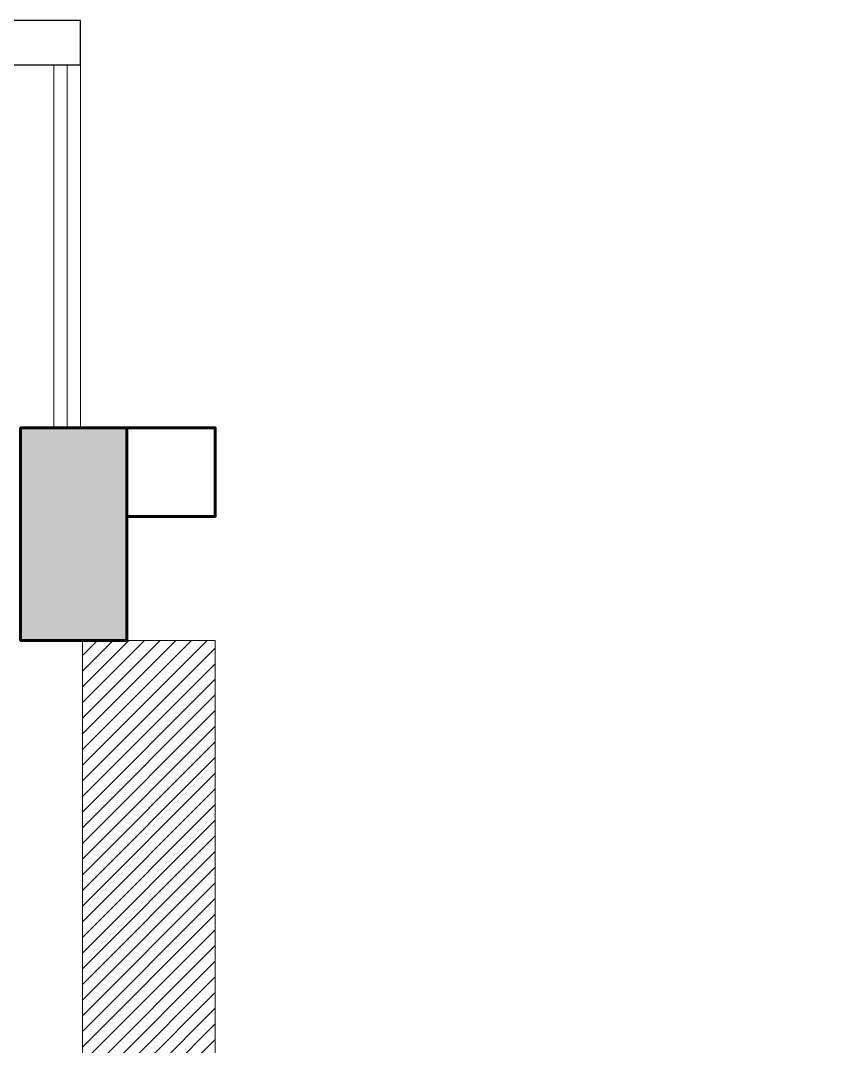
# Model space of a CAD drawing. Header units: inches. Extents: x 109699 to 44449955, y -10987 to 15824140.
# Drawn here: x 196645.3 to 196737.7, y -3355.9 to -3240.1 of the extents above; entities that cross this region are included whole.
import ezdxf

# ---------------------------------------------------------------- set-up
doc = ezdxf.new("R2010")
doc.units = ezdxf.units.IN
doc.header["$LTSCALE"] = 5
doc.header["$MEASUREMENT"] = 0
for name, color, linetype, lineweight in [('@NORMAL', 7, 'Continuous', 5), ('cloumn', 253, 'Continuous', 60), ('ha', 252, 'Continuous', 5), ('Low Height wall --- 2', 252, 'Continuous', 30), ('Low Height wall--1', 252, 'Continuous', 9), ('WALL-1', 8, 'Continuous', 9)]:
    doc.layers.add(name, color=color, linetype=linetype, lineweight=lineweight)

# ---------------------------------------------------------------- blocks, each defined once
blk = doc.blocks.new('coloumn-01')
at = {"layer": 'ha'}
h = blk.add_hatch(dxfattribs=at)
h.set_pattern_fill('AR-CONC', color=256, scale=0.5)
h.set_pattern_definition([(49.99999999999999, (0, 0), (3.586300913003767, -0.3137606749129755), [0.375, -4.125]), (355, (0, 0), (-0.693756668065, 3.760960668500059), [0.3, -3.3]), (100.45144446, (0.298858405, -0.02614672), (2.89254423363556, 3.447199954843147), [0.3187009599999999, -3.505710559999999]), (46.18420000000001, (0, 1), (5.336206653357862, -0.8275964039653827), [0.5625, -6.1875]), (96.63563549, (0.444683725, 0.931033465), (4.673309728371142, 4.870593003872752), [0.47805171, -5.258568799999999]), (351.1841639899999, (0, 1), (4.673309725273866, 4.870593001349951), [0.45, -4.950000005]), (21, (0.5, 0.75), (2.984535260592308, -2.013094453326694), [0.375, -4.125]), (326.0000000000001, (0.5, 0.75), (1.216576659607909, 3.625750225234265), [0.3, -3.3]), (71.45144474, (0.74871127, 0.58224213), (4.201111883649856, 1.612655764031769), [0.31870095, -3.50571056]), (37.50000000000001, (0, 0), (0.06079927658645334, 1.664469269156557), [0, -3.26, 0, -3.35, 0, -3.3125]), (7.499999999999999, (0, 0), (1.315347687210743, 1.972058559411801), [0, -1.91, 0, -3.185, 0, -1.2625]), (327.5, (-1.115, 0), (2.669112180862045, -0.1127743586718988), [0, -1.25, 0, -3.9, 0, -5.175]), (317.5, (-1.615, 0), (2.915930846711931, 0.5005249116615886), [0, -1.625, 0, -2.59, 0, -3.675])])
h.paths.add_polyline_path([(32128.44739975178, -2546319.049243456), (32092.44739975178, -2546319.049243456), (32092.44739975178, -2546331.049243456), (32128.44739975178, -2546331.049243456)])
h.paths.add_polyline_path([(32128.44739975189, -2546617.132962178), (32098.44739975189, -2546617.132962178), (32098.44739975189, -2546629.132962178), (32128.44739975189, -2546629.132962178)])
h.paths.add_polyline_path([(31978.51966727065, -2546605.132962178), (31966.51966727065, -2546605.132962178), (31966.51966727065, -2546635.132962178), (31978.51966727065, -2546635.132962178)])
h.paths.add_polyline_path([(31821.20333333506, -2546605.132962178), (31809.20333333506, -2546605.132962178), (31809.20333333506, -2546635.132962178), (31821.20333333506, -2546635.132962178)])
h.paths.add_polyline_path([(31689.20328743063, -2546611.133238418), (31677.20328743063, -2546611.133238418), (31677.20328743063, -2546635.133238418), (31689.20328743063, -2546635.133238418)])
h.paths.add_polyline_path([(31417.20347832461, -2546611.132962178), (31405.20347832461, -2546611.132962178), (31405.20347832461, -2546635.132962178), (31417.20347832461, -2546635.132962178)])
h.paths.add_polyline_path([(31435.20347912709, -2546415.348983645), (31405.20347912709, -2546415.348983645), (31405.20347912709, -2546427.348983645), (31435.20347912709, -2546427.348983645)])
h.paths.add_polyline_path([(31633.74647668525, -2546415.348983645), (31603.74647668525, -2546415.348983645), (31603.74647668525, -2546427.348983645), (31633.74647668525, -2546427.348983645)])
h.paths.add_polyline_path([(31821.20245073218, -2546319.049243455), (31809.20245073218, -2546319.049243455), (31809.20245073218, -2546349.049243455), (31821.20245073218, -2546349.049243455)])
h.paths.add_polyline_path([(31996.51966727068, -2546319.049243455), (31966.51966727068, -2546319.049243455), (31966.51966727068, -2546331.049243455), (31996.51966727068, -2546331.049243455)])
h.paths.add_polyline_path([(31581.74648750067, -2546291.049243452), (31541.74648750067, -2546291.049243452), (31541.74648750067, -2546301.049243452), (31581.74648750067, -2546301.049243452)])
h.paths.add_polyline_path([(31485.74647668505, -2546261.049243452), (31475.74647668505, -2546261.049243452), (31475.74647668505, -2546301.049243452), (31485.74647668505, -2546301.049243452)])
h.paths.add_polyline_path([(31581.74648750064, -2546206.049278549), (31521.74648750064, -2546206.049278549), (31521.74648750064, -2546216.049243455), (31581.74648750064, -2546216.049243455)])
h.paths.add_polyline_path([(31435.20347595899, -2546206.049243455), (31405.20347595899, -2546206.049243455), (31405.20347595899, -2546218.049243455), (31435.20347595899, -2546218.049243455)])
h.paths.add_polyline_path([(31435.20347912709, -2546094.049243455), (31405.20347912709, -2546094.049243455), (31405.20347912709, -2546106.049243455), (31435.20347912709, -2546106.049243455)])
h.paths.add_polyline_path([(31583.74647668522, -2546094.049243455), (31547.74647668522, -2546094.049243455), (31547.74647668522, -2546106.049243455), (31583.74647668522, -2546106.049243455)])
h.paths.add_polyline_path([(31775.41359277777, -2546094.049243455), (31763.41359277777, -2546094.049243455), (31763.41359277777, -2546124.049243455), (31775.41359277777, -2546124.049243455)])
h.paths.add_polyline_path([(32059.80123907101, -2546094.049243455), (32047.80123907101, -2546094.049243455), (32047.80123907101, -2546124.049243455), (32059.80123907101, -2546124.049243455)])
h.paths.add_polyline_path([(32058.06771510976, -2545913.633020405), (32028.06771510976, -2545913.633020405), (32028.06771510976, -2545925.633020405), (32058.06771510976, -2545925.633020405)])
h.paths.add_polyline_path([(32048.06771510973, -2545722.712815279), (32036.06771510973, -2545722.712815279), (32036.06771510973, -2545746.712815279), (32048.06771510973, -2545746.712815279)])
h.paths.add_polyline_path([(31799.41359277774, -2545913.633020405), (31763.41359277774, -2545913.633020405), (31763.41359277774, -2545925.633020405), (31799.41359277774, -2545925.633020405)])
h.paths.add_polyline_path([(31591.53986684192, -2545945.049243456), (31561.31223659915, -2545945.049243456), (31561.31223659915, -2545957.049243456), (31591.53986684192, -2545957.049243456)])
h.paths.add_polyline_path([(31435.20347912709, -2545945.049243456), (31405.20347912709, -2545945.049243456), (31405.20347912709, -2545957.049243456), (31435.20347912709, -2545957.049243456)])
h.paths.add_polyline_path([(31429.2035252499, -2545715.383477275), (31405.2035252499, -2545715.383477275), (31405.2035252499, -2545727.383477275), (31429.2035252499, -2545727.383477275)])
h.paths.add_polyline_path([(31605.53986684192, -2545715.383237123), (31581.53986684192, -2545715.383237123), (31581.53986684192, -2545727.383237123), (31605.53986684192, -2545727.383237123)])
h.paths.add_polyline_path([(31775.41359277774, -2545711.610186095), (31763.41359277774, -2545711.610186095), (31763.41359277774, -2545735.610186095), (31775.41359277774, -2545735.610186095)])
at = {"layer": 'cloumn', "elevation": -16.13078112505414}
blk.add_lwpolyline([(32048.06771510973, -2545746.712815279), (32048.06771510973, -2545722.712815279), (32036.06771510973, -2545722.712815279), (32036.06771510973, -2545746.712815279)], close=True, dxfattribs=at)

msp = doc.modelspace()

# ---------------------------------------------------------------- hatches: boundary and pattern name
at = {"layer": 'ha'}
h = msp.add_hatch(dxfattribs=at)
h.set_pattern_fill('ANSI31', scale=10, angle=-7.63333123551244e-14, style=0)
h.set_pattern_definition([(44.99999999999989, (142732.3835256985, 2531118.532197352), (-0.8838834764831833, 0.8838834764831855), [])])
h.paths.add_polyline_path([(196667.2848409216, -3310.087313117487), (196652.2848409216, -3310.087313117487), (196652.2848409216, -3359.507518244003), (196667.2848409216, -3359.507518244003)])

# ---------------------------------------------------------------- linework, layer by layer
at = {"layer": '@NORMAL', "color": 13}
for p, q in [((196649.0431568142, -3245.085296885487, 0.6632158499547492), (196649.0431568138, -3286.087313117487, 0.519152546548392)), ((196650.5431568141, -3245.085296885545, 0.6632158499558602), (196650.5431568138, -3286.087313117487, 0.5191525465482165)), ((196652.0431568142, -3245.085296884206, 0.6807836815705848), (196652.0431568138, -3286.087313117487, 0.5191525465482285))]:
    msp.add_line(p, q, dxfattribs=at)
at = {"layer": '@NORMAL', "color": 7}
msp.add_line((196657.2848409216, -3299.087313117952, 0.8370582154659907), (196657.2848409216, -3305.085296884672, 0.2632158499596073), dxfattribs=at)
at = {"layer": '@NORMAL'}
for p, q in [((196647.0431568136, -3310.085296884206, 0.7524035238891784), (196655.7074194269, -3310.085296884206, 0.3632158499601204)), ((196652.2848409216, -3310.087313117487, 0.263215849959245), (196652.2848409216, -3359.507518244003, 0.2632158499592521))]:
    msp.add_line(p, q, dxfattribs=at)
at = {"layer": 'cloumn', "elevation": 0.8370582154659907}
msp.add_lwpolyline([(196657.2848409214, -3286.087313117487), (196667.2848409214, -3286.087313117487), (196667.2848409214, -3296.087313117487), (196657.2848409214, -3296.087313117487)], dxfattribs=at)
at = {"layer": 'Low Height wall --- 2', "elevation": 0.6807836815705848}
msp.add_lwpolyline([(196652.0431568142, -3240.085296885603), (196609.6306810349, -3240.085296885603), (196609.6306810349, -3245.085296884206), (196652.0431568142, -3245.085296884206)], close=True, dxfattribs=at)
at = {"layer": 'Low Height wall--1'}
msp.add_line((196657.2848409216, -3310.087313117487, 0.8370582154659907), (196667.2848409216, -3310.087313117487, 0.8370582154659907), dxfattribs=at)
at = {"layer": 'WALL-1', "elevation": 16.96783934052013}
msp.add_lwpolyline([(196667.2848409216, -3359.507518244003), (196652.2848409216, -3359.507518244003), (196652.2848409216, -3310.087313117487), (196667.2848409216, -3310.087313117487)], close=True, dxfattribs=at)

# ---------------------------------------------------------------- block references
at = {"layer": '@NORMAL'}
msp.add_blockref('coloumn-01', (164609.2171258143, 2542436.625502162, 16.96783934052013), dxfattribs=at)

doc.saveas('drawing.dxf')
